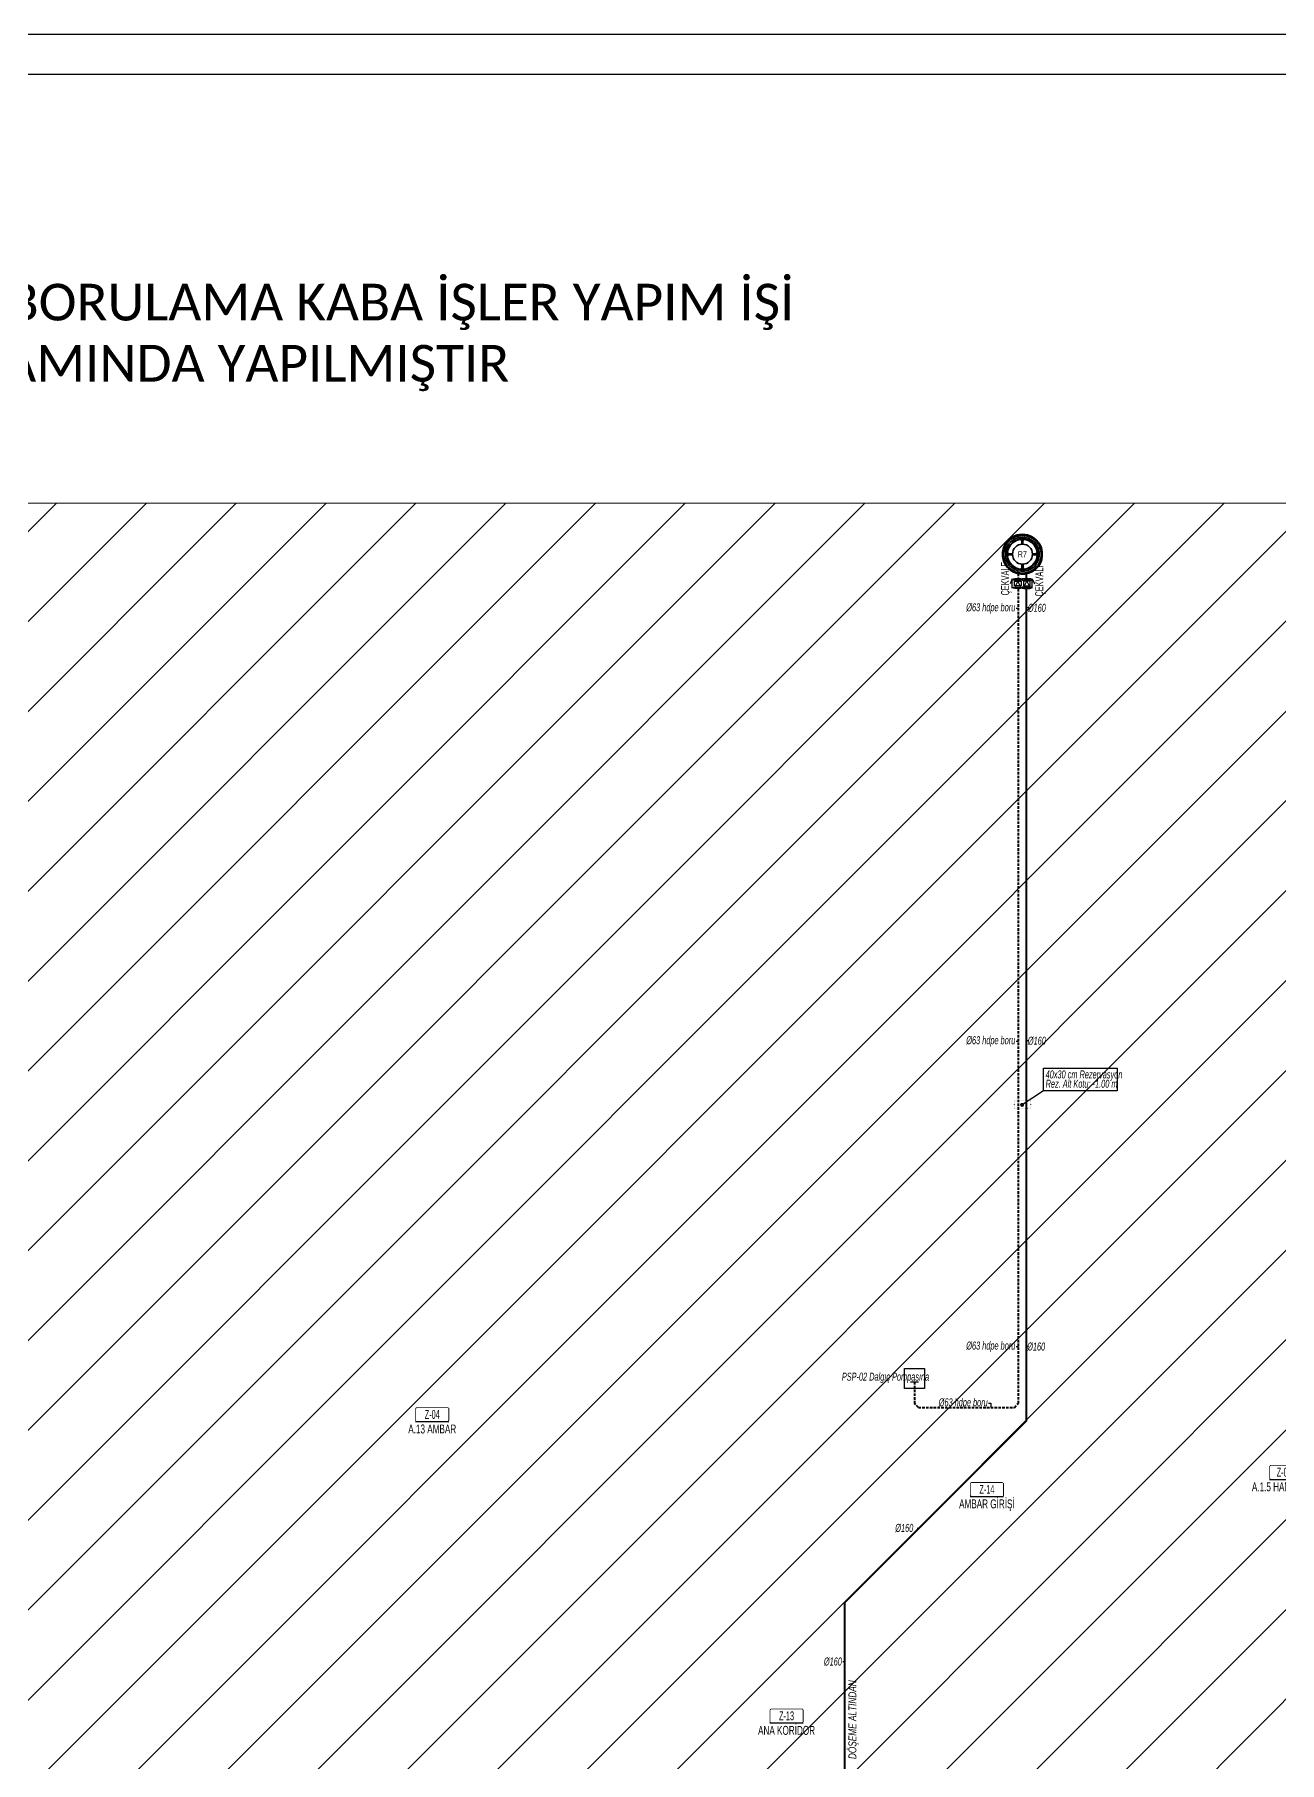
# Model space of a CAD drawing. Header units: centimetres. Extents: x 372964 to 529194, y 28783 to 59011.
# Drawn here: x 487266 to 490377, y 54693 to 59011 of the extents above; entities that cross this region are included whole.
import ezdxf
from ezdxf.enums import TextEntityAlignment as Align

# ---------------------------------------------------------------- set-up
doc = ezdxf.new("R2010")
doc.units = ezdxf.units.CM
doc.linetypes.add('DASHED2', pattern=[9.525, 6.35, -3.175])
doc.linetypes.add('DOT', pattern=[0.25, 0, -0.25])
doc.layers.get('0').update_dxf_attribs({"lineweight": 9})
for name, color, linetype in [('-M-MAHAL-DEBILER', 7, 'Continuous'), ('-M-MAHAL-ETIKET-NOT', 7, 'Continuous'), ('-M-MAHAL-ETIKET-NOTM', 7, 'Continuous'), ('-M-MAHAL-ETK-', 7, 'Continuous'), ('-M-MAHAL-HAVA-DEGISIM', 7, 'Continuous'), ('-M-MAHAL-NO', 7, 'Continuous'), ('-M-MAHAL-NOM', 7, 'Continuous')]:
    doc.layers.add(name, color=color, linetype=linetype)
for name, color, linetype, lineweight in [('0-KRCN REZ.', 4, 'Continuous', 30), ('0-KRCN-IST-YAZI', 81, 'Continuous', 30), ('0-KRCN-SHT-PİSSU-BORU', 220, 'PISSU_LINE50', 40), ('0-KRCN-SHT-ROGAR', 151, 'Continuous', 35), ('0-KRCN-SHT-YAZI-ÇAP-PİSSU', 41, 'Continuous', 30), ('0-KRCN-SHT-ÇEKVALF', 4, 'Continuous', 25), ('0-KRCN-Z-ANTET', 71, 'Continuous', 30), ('0-MEK-IST-06CIHAZ', 32, 'Continuous', 30)]:
    doc.layers.add(name, color=color, linetype=linetype, lineweight=lineweight)
doc.styles.add('-M-ISSO-TEXT-TTF', font='ARIALN.TTF')
doc.styles.add('-M-MHLETK-NOT', font='romans.shx', dxfattribs={"width": 0.7})
doc.styles.add('-M-MHLETK-TEXT', font='ARIALN.TTF', dxfattribs={"width": 0.7})
doc.styles.add('MUF', font='isocpeur.ttf')
doc.styles.add('style2', font='ARIALN.TTF', dxfattribs={"height": 0.1})
doc.styles.add('TROMANT', font='arial.ttf', dxfattribs={"width": 0.8})
doc.styles.add('YAZI', font='times.ttf')
doc.styles.add('ÇAP-2', font='ARIALNBI.TTF')
doc.linetypes.add('PISSU_LINE50', pattern='A,50,-10,["C",MUF,S=10,R=0,X=1,Y=-5],0', length=60)

# ---------------------------------------------------------------- blocks, each defined once
blk = doc.blocks.new('M-MHLETK-YNG')
at = {"layer": '-M-MAHAL-ETIKET-NOTM', "color": 3, "style": '-M-ISSO-TEXT-TTF', "width": 0.8, "flags": 8}
blk.add_attdef('MAH-ADI2', text='', height=1.11, dxfattribs=at).set_placement((0, -2.55), align=Align.MIDDLE_CENTER)
at = {"layer": '-M-MAHAL-HAVA-DEGISIM', "style": '-M-MHLETK-NOT', "width": 0.5, "flags": 8}
blk.add_attdef('HAVADEG', text='', height=0.6, dxfattribs=at).set_placement((0, 3.61), align=Align.MIDDLE_CENTER)
blk.add_wipeout([(-2.08, 1.74), (2.08, 1.74), (2.08, 0), (-2.08, 0)]).dxf.layer = '-M-MAHAL-ETK-'
at = {"layer": '-M-MAHAL-ETK-', "color": 0}
for p, q in [((-2.08, 0), (2.08, 0)), ((-1.16, 0), (-1.16, 0))]:
    blk.add_line(p, q, dxfattribs=at)
blk.add_lwpolyline([(-1.88, 1.74, 0.1, 0.1, 0), (1.88, 1.74, 0.1, 0.1, -0.414214), (2.08, 1.54, 0.1, 0.1, 0), (2.08, 0.2, 0.1, 0.1, -0.414214), (1.88, 0, 0.1, 0.1, 0), (-1.88, 0, 0.1, 0.1, -0.414214), (-2.08, 0.2, 0.1, 0.1, 0), (-2.08, 1.54, 0.1, 0.1, -0.414214)], format="xyseb", close=True, dxfattribs=at)
at = {"layer": '-M-MAHAL-DEBILER', "color": 4, "style": '-M-MHLETK-NOT', "width": 0.5, "flags": 8}
blk.add_attdef('DEBIS', text='', height=0.4, dxfattribs=at).set_placement((-2.17, 2.15), align=Align.MIDDLE_CENTER)
at = {"layer": '-M-MAHAL-DEBILER', "color": 191, "style": '-M-MHLETK-NOT', "width": 0.5, "flags": 8}
blk.add_attdef('DEBIR', text='', height=0.4, dxfattribs=at).set_placement((-1.61, 2.15), align=Align.MIDDLE_CENTER)
at = {"layer": '-M-MAHAL-DEBILER', "color": 31, "style": '-M-MHLETK-NOT', "width": 0.5, "flags": 8}
blk.add_attdef('DEBIF', text='', height=0.4, dxfattribs=at).set_placement((1.59, 2.15), align=Align.MIDDLE_CENTER)
at = {"layer": '-M-MAHAL-DEBILER', "color": 1, "style": '-M-MHLETK-NOT', "width": 0.5, "flags": 8}
blk.add_attdef('DEBIE', text='', height=0.4, dxfattribs=at).set_placement((2.32, 2.15), align=Align.MIDDLE_CENTER)
at = {"layer": '-M-MAHAL-ETIKET-NOT', "color": 3}
for tag, height, style, width, flags, p in [('KIS', 0.04, '-M-MHLETK-NOT', 0.5, 9, (-2.59, 1.62)), ('ALAN', 0.04, '-M-MHLETK-NOT', 0.5, 9, (-2.58, 1.56)), ('RH', 0.04, '-M-MHLETK-NOT', 0.5, 9, (-2.39, 1.62)), ('YUKSEKLIK', 0.04, '-M-MHLETK-NOT', 0.5, 9, (-2.32, 1.56)), ('YAZ', 0.04, '-M-MHLETK-NOT', 0.5, 9, (-2.18, 1.62)), ('MAH-ADI', 1.11, '-M-ISSO-TEXT-TTF', 0.8, 8, (0, -0.93))]:
    blk.add_attdef(tag, text='', height=height, dxfattribs=dict(at, style=style, width=width, flags=flags)).set_placement(p, align=Align.MIDDLE_CENTER)
at = {"layer": '-M-MAHAL-ETIKET-NOT', "color": 3, "style": '-M-MHLETK-NOT', "width": 0.5, "flags": 9}
for tag, p, height in [('HL', (-2.62, 1.49), 0.0286), ('KLKTR', (-2.62, 1.42), 0.04), ('RDY-BOY1', (-2.61, 1.37), 0.0286), ('RDY-BOY2', (-2.61, 1.32), 0.0286), ('RDY-BOY3', (-2.61, 1.27), 0.0286), ('RDY-BOY4', (-2.61, 1.22), 0.0286), ('KON-BOY1', (-2.61, 1.14), 0.0286), ('KON-BOY2', (-2.61, 1.09), 0.0286), ('KON-BOY3', (-2.61, 1.04), 0.0286), ('FCU-TIP1', (-2.61, 0.96), 0.0286), ('FCU-TIP2', (-2.61, 0.91), 0.0286), ('FCU-TIP3', (-2.61, 0.86), 0.0286), ('VRV-TIP1', (-2.61, 0.76), 0.0286), ('VRV-TIP2', (-2.61, 0.71), 0.0286), ('HLA', (-2.52, 1.49), 0.0286), ('FCU-ADET1', (-2.52, 0.96), 0.0286), ('FCU-ADET2', (-2.52, 0.91), 0.0286), ('FCU-ADET3', (-2.52, 0.86), 0.0286), ('VRV-ADET1', (-2.52, 0.76), 0.0286), ('VRV-ADET2', (-2.52, 0.71), 0.0286), ('RDY-TIP1', (-2.5, 1.37), 0.0286), ('RDY-TIP2', (-2.5, 1.32), 0.0286), ('RDY-TIP3', (-2.5, 1.27), 0.0286), ('RDY-TIP4', (-2.5, 1.22), 0.0286), ('KON-TIP1', (-2.5, 1.14), 0.0286), ('KON-TIP2', (-2.5, 1.09), 0.0286), ('KON-TIP3', (-2.5, 1.04), 0.0286), ('FCU-KAP1', (-2.4, 0.96), 0.0286), ('FCU-KAP2', (-2.4, 0.91), 0.0286), ('FCU-KAP3', (-2.4, 0.86), 0.0286), ('VRV-KAP1', (-2.4, 0.76), 0.0286), ('VRV-KAP2', (-2.4, 0.71), 0.0286), ('RDY-ADET1', (-2.39, 1.37), 0.0286), ('RDY-ADET2', (-2.39, 1.32), 0.0286), ('RDY-ADET3', (-2.39, 1.27), 0.0286), ('RDY-ADET4', (-2.39, 1.22), 0.0286), ('KON-ADET1', (-2.39, 1.14), 0.0286), ('KON-ADET2', (-2.39, 1.09), 0.0286), ('KON-ADET3', (-2.39, 1.04), 0.0286), ('FCU-DUY1', (-2.27, 0.96), 0.0286), ('FCU-DUY2', (-2.27, 0.91), 0.0286), ('FCU-DUY3', (-2.27, 0.86), 0.0286), ('VRV-DUY1', (-2.27, 0.76), 0.0286), ('VRV-DUY2', (-2.27, 0.71), 0.0286), ('RDY-ISI1', (-2.27, 1.37), 0.0286), ('RDY-ISI2', (-2.27, 1.32), 0.0286), ('RDY-ISI3', (-2.27, 1.27), 0.0286), ('RDY-ISI4', (-2.27, 1.22), 0.0286), ('KON-ISI1', (-2.27, 1.14), 0.0286), ('KON-ISI2', (-2.27, 1.09), 0.0286), ('KON-ISI3', (-2.27, 1.04), 0.0286), ('SHG', (-2.23, 1.49), 0.0286), ('AHU', (-2.23, 1.44), 0.0286), ('FCU-SOG1', (-2.15, 0.96), 0.0286), ('FCU-SOG2', (-2.15, 0.91), 0.0286), ('FCU-SOG3', (-2.15, 0.86), 0.0286), ('VRV-SOG1', (-2.15, 0.76), 0.0286), ('VRV-SOG2', (-2.15, 0.71), 0.0286), ('LHG', (-2.13, 1.49), 0.0286), ('RDY-BNP1', (-2.1, 1.37), 0.0286), ('RDY-BNP2', (-2.1, 1.32), 0.0286), ('RDY-BNP3', (-2.1, 1.27), 0.0286), ('RDY-BNP4', (-2.1, 1.22), 0.0286), ('KON-BNP1', (-2.1, 1.14), 0.0286), ('KON-BNP2', (-2.1, 1.09), 0.0286), ('KON-BNP3', (-2.1, 1.04), 0.0286), ('HG', (-2.04, 1.49), 0.0286), ('FCU-ISI1', (-2.04, 0.96), 0.0286), ('FCU-ISI2', (-2.04, 0.91), 0.0286), ('FCU-ISI3', (-2.04, 0.86), 0.0286), ('VRV-ISI1', (-2.04, 0.76), 0.0286), ('VRV-ISI2', (-2.04, 0.71), 0.0286), ('HGA', (-1.96, 1.49), 0.0286), ('EF', (-1.96, 1.44), 0.0286), ('RDY-BNK1', (-1.96, 1.37), 0.0286), ('RDY-BNK2', (-1.96, 1.32), 0.0286), ('RDY-BNK3', (-1.96, 1.27), 0.0286), ('RDY-BNK4', (-1.96, 1.22), 0.0286), ('KON-BNK1', (-1.96, 1.14), 0.0286), ('KON-BNK2', (-1.96, 1.09), 0.0286), ('KON-BNK3', (-1.96, 1.04), 0.0286), ('FCU-DEBI1', (-1.95, 0.96), 0.0286), ('FCU-DEBI2', (-1.95, 0.91), 0.0286), ('FCU-DEBI3', (-1.95, 0.86), 0.0286), ('VRV-DEBI1', (-1.95, 0.76), 0.0286), ('VRV-DEBI2', (-1.95, 0.71), 0.0286), ('FCU-BNP1', (-1.83, 0.96), 0.0286), ('FCU-BNP2', (-1.83, 0.91), 0.0286), ('FCU-BNP3', (-1.83, 0.86), 0.0286), ('VRV-BNP1', (-1.83, 0.76), 0.0286), ('VRV-BNP2', (-1.83, 0.71), 0.0286), ('FCU-BNK1', (-1.61, 0.96), 0.0286), ('FCU-BNK2', (-1.61, 0.91), 0.0286), ('FCU-BNK3', (-1.61, 0.86), 0.0286), ('VRV-BNK1', (-1.61, 0.76), 0.0286), ('VRV-BNK2', (-1.61, 0.71), 0.0286)]:
    blk.add_attdef(tag, p, '', height=height, dxfattribs=at)
at = {"layer": '-M-MAHAL-HAVA-DEGISIM', "style": '-M-MHLETK-NOT', "width": 0.5, "flags": 8}
blk.add_attdef('HAVA', text='', height=0.6, dxfattribs=at).set_placement((0, 2.4), align=Align.MIDDLE_CENTER)
at = {"layer": '-M-MAHAL-NO', "color": 7, "style": '-M-MHLETK-TEXT', "width": 0.6, "flags": 8}
blk.add_attdef('MAH-NO', text='', height=1.11, dxfattribs=at).set_placement((0, 0.89), align=Align.MIDDLE_CENTER)
at = {"layer": '-M-MAHAL-NOM', "color": 7, "style": '-M-MHLETK-TEXT', "width": 0.6, "flags": 8}
blk.add_attdef('MAH-NOM', text='', height=1.11, dxfattribs=at).set_placement((0, 0.89), align=Align.MIDDLE_CENTER)
blk = doc.blocks.new('G$CD316F46C')
at = {"layer": '0-KRCN-SHT-ROGAR'}
for p, q in [((-20.6, 41.1), (-22, 43.8)), ((-17.7, 42.4), (-18.9, 45.2)), ((-16.3, 43), (-17.3, 45.8)), ((-13.2, 44), (-14.1, 46.9)), ((-11.7, 44.4), (-12.5, 47.4)), ((-8.6, 45.1), (-9.1, 48.1)), ((-7.1, 45.4), (-7.5, 48.4)), ((-3.9, 45.8), (-4.1, 48.8)), ((-2.3, 45.9), (-2.5, 48.9)), ((0.9, 45.9), (1, 48.9)), ((2.4, 45.8), (2.6, 48.8)), ((5.6, 45.5), (6, 48.5)), ((7.2, 45.3), (7.6, 48.3)), ((10.3, 44.7), (11, 47.6)), ((11.8, 44.3), (12.6, 47.2)), ((14.9, 43.3), (15.9, 46.2)), ((16.3, 42.8), (17.4, 45.6)), ((19.3, 41.5), (20.6, 44.2)), ((20.7, 40.8), (22, 43.5)), ((-45.7, 2.7), (-48.7, 2.8)), ((-45.6, 4.2), (-48.6, 4.5)), ((-45.2, 7.4), (-48.2, 7.9)), ((-44.9, 8.9), (-47.9, 9.5)), ((-44.2, 12.1), (-47.1, 12.8)), ((-43.8, 13.5), (-46.7, 14.4)), ((-42.8, 16.6), (-45.6, 17.7)), ((-42.2, 18), (-45, 19.2)), ((-40.8, 20.9), (-43.5, 22.3)), ((-40.1, 22.3), (-42.8, 23.8)), ((-39.1, 24.2), (-41.6, 25.7)), ((-38.2, 25.5), (-40.7, 27.1)), ((-36.4, 28.1), (-38.8, 29.9)), ((-35.4, 29.3), (-37.7, 31.2)), ((-33.3, 31.7), (-35.5, 33.8)), ((-32.2, 32.8), (-34.3, 35)), ((-29.8, 35), (-31.8, 37.3)), ((-28.6, 36), (-30.5, 38.3)), ((-26.1, 37.9), (-27.8, 40.4)), ((-24.8, 38.7), (-26.4, 41.3)), ((-22, 40.4), (-23.4, 43)), ((23.5, 39.2), (25, 41.8)), ((24.8, 38.4), (26.4, 40.9)), ((27.4, 36.6), (29.2, 38.9)), ((28.6, 35.6), (30.5, 37.9)), ((31, 33.5), (33.1, 35.7)), ((32.1, 32.4), (34.3, 34.5)), ((34.3, 30), (36.6, 32)), ((35.3, 28.8), (37.6, 30.7)), ((37.2, 26.2), (39.7, 28)), ((38.1, 25), (40.6, 26.6)), ((39.7, 22.2), (42.3, 23.6)), ((40.4, 20.8), (43.1, 22.2)), ((41.7, 17.9), (44.5, 19.1)), ((42.3, 16.5), (45.1, 17.5)), ((43.3, 13.4), (46.2, 14.3)), ((43.8, 11.9), (46.7, 12.7)), ((44.5, 8.8), (47.4, 9.3)), ((44.7, 7.3), (47.7, 7.7)), ((45.1, 4.1), (48.1, 4.3)), ((45.2, 2.5), (48.2, 2.7)), ((-45.7, -0.6), (-48.7, -0.6)), ((-45.7, -2.1), (-48.7, -2.3)), ((-45.4, -5.3), (-48.4, -5.7)), ((-45.1, -6.8), (-48.1, -7.3)), ((-44.5, -10), (-47.5, -10.7)), ((-44.1, -11.5), (-47, -12.3)), ((-43.2, -14.6), (-46, -15.5)), ((-42.7, -16), (-45.5, -17.1)), ((-41.4, -19), (-44.1, -20.2)), ((-40.7, -20.3), (-43.4, -21.7)), ((-39.1, -23.2), (-41.7, -24.7)), ((-38.3, -24.5), (-40.8, -26.1)), ((-36.5, -27.1), (-38.9, -28.9)), ((-35.5, -28.3), (-37.8, -30.2)), ((-33.4, -30.7), (-35.6, -32.8)), ((-32.3, -31.8), (-34.4, -34)), ((-29.9, -34), (-31.9, -36.3)), ((-28.8, -35), (-30.6, -37.4)), ((-26.2, -36.9), (-27.9, -39.4)), ((-24.9, -37.8), (-26.5, -40.3)), ((-22.1, -39.4), (-23.6, -42.1)), ((-20.8, -40.2), (-22.1, -42.8)), ((-17.8, -41.5), (-19, -44.3)), ((-16.4, -42.1), (-17.5, -44.9)), ((-13.4, -43.1), (-14.2, -46)), ((14.7, -42.5), (15.7, -45.3)), ((16.2, -42), (17.3, -44.8)), ((19.1, -40.7), (20.4, -43.4)), ((20.5, -40), (21.9, -42.7)), ((23.3, -38.4), (24.9, -41)), ((24.7, -37.6), (26.3, -40.1)), ((27.3, -35.8), (29.1, -38.2)), ((28.5, -34.8), (30.4, -37.1)), ((30.9, -32.7), (33, -34.9)), ((32, -31.6), (34.2, -33.7)), ((34.2, -29.3), (36.5, -31.2)), ((35.2, -28.1), (37.5, -30)), ((37.1, -25.5), (39.6, -27.2)), ((38, -24.2), (40.5, -25.8)), ((40.1, -20.5), (42.8, -21.9)), ((40.8, -19.1), (43.5, -20.4)), ((42.1, -16.1), (44.9, -17.2)), ((42.6, -14.7), (45.5, -15.7)), ((43.6, -11.6), (46.5, -12.4)), ((44, -10.1), (46.9, -10.8)), ((44.6, -7), (47.6, -7.5)), ((44.8, -5.4), (47.8, -5.8)), ((45.2, -0.7), (48.2, -0.8)), ((45.2, -2.2), (48.2, -2.4)), ((-11.9, -43.5), (-12.6, -46.4)), ((-8.7, -44.2), (-9.3, -47.2)), ((-7.2, -44.5), (-7.7, -47.5)), ((-4, -44.9), (-4.3, -47.9)), ((-2.5, -45), (-2.6, -48)), ((0.7, -45), (0.8, -48)), ((2.3, -45), (2.5, -48)), ((5.5, -44.7), (5.9, -47.7)), ((7, -44.5), (7.5, -47.4)), ((10.2, -43.8), (10.9, -46.8)), ((11.7, -43.5), (12.5, -46.4))]:
    blk.add_line(p, q, dxfattribs=at)
at = {"layer": '0-KRCN-SHT-ROGAR', "color": 120}
for p, q in [((-24.9, 2), (-32.9, 2)), ((-1.7, 24.9), (-1.7, 33.1)), ((1.4, 25), (1.4, 33.1)), ((24.9, 1.9), (32.4, 1.9)), ((-25, -1.1), (-32.9, -1.1)), ((-1.8, -24.9), (-1.8, -32.2)), ((1.3, -25), (1.3, -32.2)), ((25, -1.2), (32.4, -1.2))]:
    blk.add_line(p, q, dxfattribs=at)
blk.add_circle((0, 0), 25, dxfattribs=at)
at = {"layer": '0-KRCN-SHT-ROGAR'}
for radius, start, end in [(50, 329.911, 149.911), (48.5, 116.6265, 118.5734), (48.5, 110.6265, 112.5734), (48.5, 104.6265, 106.5734), (48.5, 98.6265, 100.5734), (48.5, 92.6265, 94.5734), (48.5, 86.6265, 88.5734), (48.5, 80.6265, 82.5734), (48.5, 74.6265, 76.5734), (48.5, 68.6265, 70.5734), (48.5, 62.6265, 64.5734), (50, 149.911, 329.911), (48.5, 175.2486, 177.1955), (48.5, 169.2486, 171.1955), (48.5, 163.2486, 165.1955), (48.5, 157.2486, 159.1955), (48.5, 151.2486, 153.1955), (42.5, 149.911, 329.911), (48.5, 146.6265, 148.5734), (38.7, 149.911, 329.911), (48.5, 140.6265, 142.5734), (37.2, 149.911, 329.911), (42.5, 329.911, 149.911), (48.5, 134.6265, 136.5734), (48.5, 128.6265, 130.5734), (48.5, 122.6265, 124.5734), (48.5, 56.6265, 58.5734), (48.5, 50.6265, 52.5734), (48.5, 44.6265, 46.5734), (48.5, 38.6265, 40.5734), (48.5, 32.6265, 34.5734), (48.5, 26.6265, 28.5734), (48.5, 20.6265, 22.5734), (48.5, 14.6265, 16.5734), (48.5, 8.6265, 10.5734), (48.5, 2.6265, 4.5734), (48.5, 181.2486, 183.1955), (48.5, 187.2486, 189.1955), (48.5, 193.2486, 195.1955), (48.5, 199.2486, 201.1955), (48.5, 205.2486, 207.1955), (48.5, 211.2486, 213.1955), (48.5, 217.2486, 219.1955), (48.5, 223.2486, 225.1955), (48.5, 229.2486, 231.1955), (48.5, 235.2486, 237.1955), (48.5, 241.2486, 243.1955), (48.5, 295.2486, 297.1955), (48.5, 301.2486, 303.1955), (48.5, 307.2486, 309.1955), (48.5, 313.2486, 315.1955), (48.5, 319.2486, 321.1955), (48.5, 325.2486, 327.1955), (48.5, 332.6265, 334.5734), (48.5, 338.6265, 340.5734), (48.5, 344.6265, 346.5734), (48.5, 350.6265, 352.5734), (48.5, 356.6265, 358.5734), (48.5, 247.2486, 249.1955), (48.5, 253.2486, 255.1955), (48.5, 259.2486, 261.1955), (48.5, 265.2486, 267.1955), (48.5, 271.2486, 273.1955), (48.5, 277.2486, 279.1955), (48.5, 283.2486, 285.1955), (48.5, 289.2486, 291.1955)]:
    blk.add_arc((-0.3, 0.4), radius, start, end, dxfattribs=at)
at = {"layer": '0-KRCN-SHT-ROGAR', "color": 120}
for centre, radius, start, end in [((-32.9, 6.5), 4.52, 198.0512, 269.911), ((-0.3, 0.4), 38.7, 329.911, 149.911), ((-0.3, 0.4), 37.2, 329.911, 149.911), ((-6.2, 33.1), 4.52, 359.911, 71.7708), ((5.9, 33), 4.52, 108.3327, 179.911), ((32.4, 6.4), 4.52, 269.911, 341.7708), ((-32.9, -5.6), 4.52, 89.911, 161.4893), ((-6.3, -32.2), 4.52, 288.0512, 359.911), ((5.8, -32.2), 4.52, 179.911, 251.4893), ((32.4, -5.7), 4.52, 18.3327, 89.911)]:
    blk.add_arc(centre, radius, start, end, dxfattribs=at)
blk = doc.blocks.new('G$CADAFA931')
blk.add_wipeout([(-2, 4.8), (-1.7, 4.8), (-1.7, 7.5), (0, 7.5), (0, 3.7), (2.2, 3.7), (2.2, 5.6), (9.8, 5.6), (9.8, 3.7), (12, 3.7), (12, 7.5), (13.7, 7.5), (13.7, 4.8), (14, 4.8), (14, -4.8), (13.7, -4.8), (13.7, -7.5), (12, -7.5), (12, -3.7), (9.8, -3.7), (9.8, -5.6), (2.2, -5.6), (2.2, -3.7), (0, -3.7), (0, -7.5), (-1.7, -7.5), (-1.7, -4.8), (-2, -4.8)]).dxf.layer = '0-KRCN-SHT-ÇEKVALF'
at = {"layer": '0-KRCN-SHT-ÇEKVALF'}
for p, q in [((2.2, 3.7), (0, 3.7)), ((2.2, 3.7), (9.8, 0)), ((9.8, 0), (2.2, -3.7)), ((12, 3.7), (9.8, 3.7)), ((-1.7, -9.2), (13.7, -9.2)), ((2.2, -3.7), (0, -3.7)), ((13.7, -9.2), (5.5, -12.8)), ((9.8, 0), (9.8, 0)), ((12, -3.7), (9.8, -3.7))]:
    blk.add_line(p, q, dxfattribs=at)
for points in [[(-1.7, 4.8), (-2, 4.8), (-2, -4.8), (-1.7, -4.8)], [(5.2, -5.6), (9.8, -5.6), (9.8, 5.6), (2.2, 5.6), (2.2, -5.6), (5.2, -5.6)], [(13.7, 4.8), (14, 4.8), (14, -4.8), (13.7, -4.8)]]:
    blk.add_lwpolyline(points, dxfattribs=at)
for points in [[(-1.7, 7.5), (-1.7, -7.5), (0, -7.5), (0, 7.5)], [(12, 7.5), (12, -7.5), (13.7, -7.5), (13.7, 7.5)]]:
    blk.add_lwpolyline(points, close=True, dxfattribs=at)

msp = doc.modelspace()

# ---------------------------------------------------------------- hatches: boundary and pattern name
h = msp.add_hatch()
h.set_pattern_fill('ANSI31', color=8, scale=50, style=0)
h.paths.add_polyline_path([(475400, 51640), (498580, 51640), (498580, 57840), (475400, 57840)])
at = {"layer": '0-KRCN-SHT-YAZI-ÇAP-PİSSU', "linetype": 'Continuous'}
h = msp.add_hatch(color=256, dxfattribs=at)
h.dxf.hatch_style = 1
edge = h.paths.add_edge_path()
edge.add_arc((489733.852, 56336.558), 5, -90, 270, ccw=False)

# ---------------------------------------------------------------- linework, layer by layer
at = {"color": 8}
msp.add_lwpolyline([(498580, 51640), (475400, 51640), (475400, 57840), (498580, 57840)], close=True, dxfattribs=at)
at = {"layer": '0-KRCN REZ.', "linetype": 'DOT', "ltscale": 10}
msp.add_lwpolyline([(489754.919, 56327.541), (489714.919, 56327.541), (489714.919, 56347.541), (489754.919, 56347.541)], close=True, dxfattribs=at)
at = {"layer": '0-KRCN-SHT-PİSSU-BORU', "color": 1, "linetype": 'DASHED2'}
for p, q in [((489724.919, 55590.721), (489724.919, 57663.362)), ((489464.746, 55644.287), (489464.746, 55590.721)), ((489474.746, 55580.721), (489464.746, 55590.721)), ((489474.746, 55580.721), (489714.919, 55580.721)), ((489714.919, 55580.721), (489724.919, 55590.721))]:
    msp.add_line(p, q, dxfattribs=at)
at = {"layer": '0-KRCN-SHT-PİSSU-BORU'}
for p, q in [((489744.919, 55546.81), (489744.919, 57663.465)), ((489290.95, 52268.988), (489290.95, 55092.842))]:
    msp.add_line(p, q, dxfattribs=at)
at = {"layer": '0-KRCN-SHT-YAZI-ÇAP-PİSSU', "linetype": 'Continuous'}
for p, q in [((489719.034, 57577.504), (489724.919, 57577.504)), ((489750.265, 57578.587), (489744.919, 57578.587)), ((489719.034, 56495.692), (489724.919, 56495.692)), ((489750.265, 56496.775), (489744.919, 56496.775)), ((489787.665, 56372.017), (489734.051, 56336.533)), ((489719.034, 55732.602), (489724.919, 55732.602)), ((489750.265, 55732.793), (489744.919, 55732.793)), ((489650.139, 55590.844), (489656.024, 55590.844)), ((489656.024, 55590.844), (489656.024, 55580.721)), ((489471.519, 55278.757), (489476.866, 55278.757)), ((489285.604, 54945.685), (489290.95, 54945.685))]:
    msp.add_line(p, q, dxfattribs=at)
at = {"layer": '0-KRCN-SHT-YAZI-ÇAP-PİSSU', "color": 3, "linetype": 'Continuous'}
msp.add_line((489454.746, 55644.287), (489474.746, 55644.287), dxfattribs=at)
at = {"layer": '0-KRCN-SHT-YAZI-ÇAP-PİSSU', "linetype": 'Continuous', "elevation": 0}
msp.add_lwpolyline([(489787.67, 56428.205), (489971.209, 56428.152), (489971.209, 56371.964), (489787.67, 56372.017)], close=True, dxfattribs=at)
at = {"layer": '0-MEK-IST-06CIHAZ'}
msp.add_lwpolyline([(489439.746, 55677.563), (489489.746, 55677.563), (489489.746, 55627.563), (489439.746, 55627.563)], close=True, dxfattribs=at)

# ---------------------------------------------------------------- block references
at = {"layer": '0-KRCN-SHT-ROGAR', "xscale": -1, "rotation": 180}
msp.add_blockref('G$CD316F46C', (489734.916, 57712.841), dxfattribs=at)

# ---------------------------------------------------------------- texts
at = {"layer": '0-KRCN-IST-YAZI', "color": 1, "insert": (487671.632, 58388.434), "char_height": 100, "width": 4452, "attachment_point": 2, "style": 'YAZI'}
msp.add_mtext('{\\fCalibri|b0|i0|c162|p34;\\H0.916667x;TÜM TEMEL ALTI BORULAMA KABA İŞLER YAPIM İŞİ \\PKAPSAMINDA YAPILMIŞTIR}', dxfattribs=at)
at = {"layer": '0-KRCN-SHT-ROGAR', "style": 'TROMANT', "width": 0.8}
msp.add_text('R7', height=15, dxfattribs=at).set_placement((489734.483, 57712.693), align=Align.MIDDLE)
at = {"layer": '0-KRCN-SHT-YAZI-ÇAP-PİSSU', "linetype": 'Continuous', "style": 'ÇAP-2', "width": 0.7}
for s, p in [('%%C63 hdpe boru', (489716.981, 57579.979)), ('%%C160', (489793.401, 57578.795)), ('%%C63 hdpe boru', (489716.981, 56498.167)), ('%%C160', (489793.401, 56496.983)), ('%%C63 hdpe boru', (489716.981, 55735.078)), ('%%C160', (489791.698, 55732.747)), ('%%C63 hdpe boru', (489648.086, 55593.32)), ('%%C160', (489461.941, 55279.469)), ('%%C160', (489283.609, 54945.639))]:
    msp.add_text(s, height=20, dxfattribs=at).set_placement(p, align=Align.MIDDLE_RIGHT)
for s, p in [('40x30 cm Rezervasyon', (489792.775, 56402.751)), ('Rez. Alt Kotu: -1.00 m', (489792.775, 56379.442))]:
    msp.add_text(s, height=20, dxfattribs=at).set_placement(p)
at = {"layer": '0-KRCN-SHT-YAZI-ÇAP-PİSSU', "color": 3, "linetype": 'Continuous', "style": 'ÇAP-2', "width": 0.7}
msp.add_text('PSP-02 Dalgıç Pompasına', height=20, dxfattribs=at).set_placement((489501.818, 55657.483), align=Align.MIDDLE_RIGHT)
at = {"layer": '0-KRCN-SHT-YAZI-ÇAP-PİSSU', "linetype": 'Continuous', "style": 'ÇAP-2', "width": 0.9}
msp.add_text('DÖŞEME ALTINDAN', height=20, rotation=90, dxfattribs=at).set_placement((489309.819, 54701.736, -0.458), align=Align.MIDDLE_LEFT)
at = {"layer": '0-KRCN-SHT-ÇEKVALF', "style": 'style2', "width": 0.7}
msp.add_text('ÇEKVALF', height=20, rotation=90, dxfattribs=at).set_placement((489701.535, 57609.609))

# ---------------------------------------------------------------- next in the draw order: block references
at = {"layer": '-M-MAHAL-ETK-', "xscale": 20, "yscale": 20, "zscale": 20}
for p, values in [((488259.761, 55545.334), {'MAH-NO': 'Z-04', 'MAH-ADI': 'A.13 AMBAR'}), ((490394.139, 55400.828), {'MAH-NO': 'Z-03e', 'MAH-ADI': 'A.1.5 HAMMADDE'}), ((489646.02, 55358.132), {'MAH-NO': 'Z-14', 'MAH-ADI': 'AMBAR GİRİŞİ'}), ((489145.273, 54792.153), {'MAH-NO': 'Z-13', 'MAH-ADI': 'ANA KORİDOR'})]:
    msp.add_blockref('M-MHLETK-YNG', p, dxfattribs=at).add_auto_attribs(values)

# ---------------------------------------------------------------- next in the draw order: linework, layer by layer
at = {"layer": '0-KRCN-SHT-PİSSU-BORU'}
msp.add_line((489744.919, 55546.81), (489290.95, 55092.842), dxfattribs=at)
at = {"layer": '0-KRCN-Z-ANTET'}
for points in [[(405464.066, 50011.261), (529193.918, 50011.261), (529193.918, 59011.261), (405464.066, 59011.261)], [(470564.066, 50111.261), (502064.066, 50111.261), (502064.066, 58911.261), (470564.066, 58911.261)]]:
    msp.add_lwpolyline(points, close=True, dxfattribs=at)

# ---------------------------------------------------------------- next in the draw order: block references
at = {"layer": '0-KRCN-SHT-ÇEKVALF', "xscale": 1.5, "yscale": 1.5, "zscale": 1.5, "rotation": 90.00000000000001}
msp.add_blockref('G$CADAFA931', (489745.725, 57630.215), dxfattribs=at)

# ---------------------------------------------------------------- next in the draw order: block references
at = {"layer": '0-KRCN-SHT-ÇEKVALF', "xscale": -1.5, "yscale": 1.5, "zscale": 1.5, "rotation": 270}
msp.add_blockref('G$CADAFA931', (489723.285, 57630.215), dxfattribs=at)

# ---------------------------------------------------------------- next in the draw order: texts
at = {"layer": '0-KRCN-SHT-ÇEKVALF', "style": 'style2', "width": 0.7}
msp.add_text('ÇEKVALF', height=20, rotation=90, dxfattribs=at).set_placement((489786.772, 57606.931))

doc.saveas('drawing.dxf')
